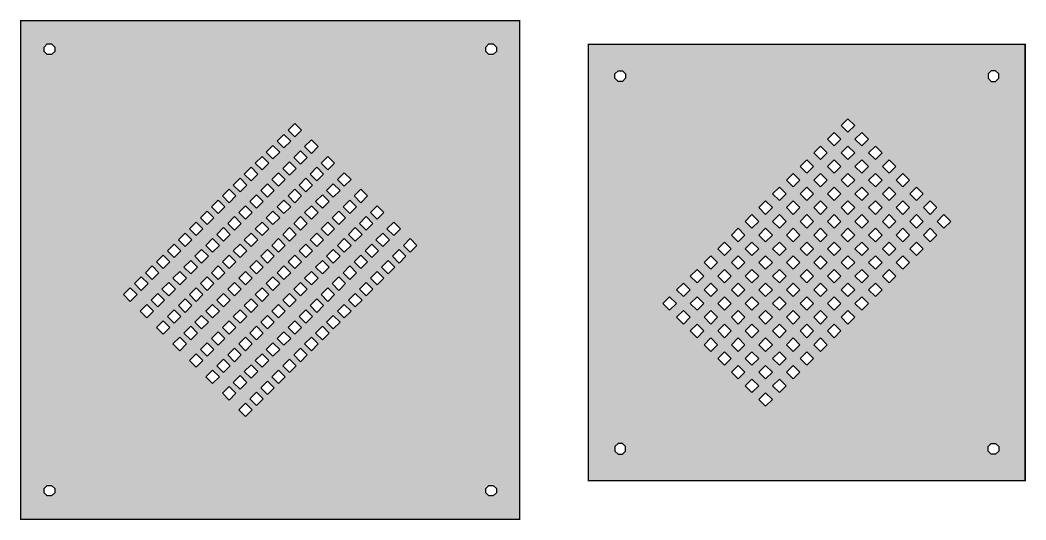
# Model space of a CAD drawing. Extents: x -11195 to 77029, y -42191 to 8336.
# Drawn here: x 33527 to 51672, y -689 to 8336 of the extents above; entities that cross this region are included whole.
import ezdxf

# ---------------------------------------------------------------- set-up
doc = ezdxf.new("R2010")
doc.units = 13
doc.header["$MEASUREMENT"] = 0
doc.layers.get('0').update_dxf_attribs({"color": 6})
for name, color, linetype in [('L14D0 Au', 2, 'Continuous'), ('L16D0 Col', 254, 'Continuous'), ('L20D0 Key', 8, 'Continuous')]:
    doc.layers.add(name, color=color, linetype=linetype)

# ---------------------------------------------------------------- blocks, each defined once
blk = doc.blocks.new('SMALLPOST')
at = {"layer": 'L20D0 Key'}
blk.add_lwpolyline([(-39.799, -96.083), (-96.083, -39.799), (-96.083, 39.799), (-39.799, 96.083), (39.799, 96.083), (96.083, 39.799), (96.083, -39.799), (39.799, -96.083)], close=True, dxfattribs=at)
blk = doc.blocks.new('128.200.L')
at = {"layer": 'L14D0 Au'}
h = blk.add_hatch(color=256, dxfattribs=at)
h.dxf.hatch_style = 1
h.paths.add_polyline_path([(10, 10), (10, 8990), (8990, 8990), (8990, 10)])
h.paths.add_polyline_path([(8591, 559), (8529, 621), (8441, 621), (8379, 559), (8379, 471), (8441, 409), (8529, 409), (8591, 471)], flags=16)
h.paths.add_polyline_path([(621, 559), (559, 621), (471, 621), (409, 559), (409, 471), (471, 409), (559, 409), (621, 471)], flags=16)
h.paths.add_polyline_path([(8591, 8529), (8529, 8591), (8441, 8591), (8379, 8529), (8379, 8441), (8441, 8379), (8529, 8379), (8591, 8441)], flags=16)
h.paths.add_polyline_path([(621, 8529), (559, 8591), (471, 8591), (409, 8529), (409, 8441), (471, 8379), (559, 8379), (621, 8441)], flags=16)
h.paths.add_polyline_path([(1976, 4190), (1840, 4055), (1976, 3919), (2111, 4055)], flags=16)
h.paths.add_polyline_path([(2174, 4388), (2038, 4253), (2174, 4117), (2309, 4253)], flags=16)
h.paths.add_polyline_path([(2372, 4586), (2236, 4451), (2372, 4315), (2507, 4451)], flags=16)
h.paths.add_polyline_path([(2570, 4784), (2434, 4648), (2570, 4513), (2705, 4648)], flags=16)
h.paths.add_polyline_path([(2768, 4982), (2632, 4846), (2768, 4711), (2903, 4846)], flags=16)
h.paths.add_polyline_path([(2966, 5180), (2830, 5044), (2966, 4909), (3101, 5044)], flags=16)
h.paths.add_polyline_path([(3164, 5378), (3028, 5242), (3164, 5107), (3299, 5242)], flags=16)
h.paths.add_polyline_path([(3362, 5576), (3226, 5440), (3362, 5305), (3497, 5440)], flags=16)
h.paths.add_polyline_path([(2273, 3893), (2137, 3758), (2273, 3622), (2408, 3758)], flags=16)
h.paths.add_polyline_path([(2471, 4091), (2335, 3956), (2471, 3820), (2606, 3956)], flags=16)
h.paths.add_polyline_path([(2669, 4289), (2533, 4154), (2669, 4018), (2804, 4154)], flags=16)
h.paths.add_polyline_path([(2867, 4487), (2731, 4352), (2867, 4216), (3002, 4352)], flags=16)
h.paths.add_polyline_path([(3065, 4685), (2929, 4549), (3065, 4414), (3200, 4549)], flags=16)
h.paths.add_polyline_path([(3263, 4883), (3127, 4747), (3263, 4612), (3398, 4747)], flags=16)
h.paths.add_polyline_path([(3461, 5081), (3325, 4945), (3461, 4810), (3596, 4945)], flags=16)
h.paths.add_polyline_path([(3659, 5279), (3523, 5143), (3659, 5008), (3794, 5143)], flags=16)
h.paths.add_polyline_path([(2570, 3596), (2434, 3461), (2570, 3325), (2705, 3461)], flags=16)
h.paths.add_polyline_path([(2768, 3794), (2632, 3659), (2768, 3523), (2903, 3659)], flags=16)
h.paths.add_polyline_path([(2966, 3992), (2830, 3857), (2966, 3721), (3101, 3857)], flags=16)
h.paths.add_polyline_path([(3164, 4190), (3028, 4055), (3164, 3919), (3299, 4055)], flags=16)
h.paths.add_polyline_path([(3362, 4388), (3226, 4253), (3362, 4117), (3497, 4253)], flags=16)
h.paths.add_polyline_path([(3560, 4586), (3424, 4451), (3560, 4315), (3695, 4451)], flags=16)
h.paths.add_polyline_path([(3758, 4784), (3622, 4648), (3758, 4513), (3893, 4648)], flags=16)
h.paths.add_polyline_path([(3956, 4982), (3820, 4846), (3956, 4711), (4091, 4846)], flags=16)
h.paths.add_polyline_path([(2867, 3299), (2731, 3164), (2867, 3028), (3002, 3164)], flags=16)
h.paths.add_polyline_path([(3065, 3497), (2929, 3362), (3065, 3226), (3200, 3362)], flags=16)
h.paths.add_polyline_path([(3263, 3695), (3127, 3560), (3263, 3424), (3398, 3560)], flags=16)
h.paths.add_polyline_path([(3461, 3893), (3325, 3758), (3461, 3622), (3596, 3758)], flags=16)
h.paths.add_polyline_path([(3659, 4091), (3523, 3956), (3659, 3820), (3794, 3956)], flags=16)
h.paths.add_polyline_path([(3857, 4289), (3721, 4154), (3857, 4018), (3992, 4154)], flags=16)
h.paths.add_polyline_path([(4055, 4487), (3919, 4352), (4055, 4216), (4190, 4352)], flags=16)
h.paths.add_polyline_path([(4253, 4685), (4117, 4549), (4253, 4414), (4388, 4549)], flags=16)
h.paths.add_polyline_path([(4055, 1840), (4190, 1976), (4055, 2111), (3919, 1976)], flags=16)
h.paths.add_polyline_path([(4253, 2038), (4388, 2174), (4253, 2309), (4117, 2174)], flags=16)
h.paths.add_polyline_path([(4451, 2236), (4586, 2372), (4451, 2507), (4315, 2372)], flags=16)
h.paths.add_polyline_path([(4648, 2434), (4784, 2570), (4648, 2705), (4513, 2570)], flags=16)
h.paths.add_polyline_path([(4846, 2632), (4982, 2768), (4846, 2903), (4711, 2768)], flags=16)
h.paths.add_polyline_path([(5044, 2830), (5180, 2966), (5044, 3101), (4909, 2966)], flags=16)
h.paths.add_polyline_path([(5242, 3028), (5378, 3164), (5242, 3299), (5107, 3164)], flags=16)
h.paths.add_polyline_path([(5440, 3226), (5576, 3362), (5440, 3497), (5305, 3362)], flags=16)
h.paths.add_polyline_path([(3758, 2137), (3893, 2273), (3758, 2408), (3622, 2273)], flags=16)
h.paths.add_polyline_path([(3956, 2335), (4091, 2471), (3956, 2606), (3820, 2471)], flags=16)
h.paths.add_polyline_path([(4154, 2533), (4289, 2669), (4154, 2804), (4018, 2669)], flags=16)
h.paths.add_polyline_path([(4352, 2731), (4487, 2867), (4352, 3002), (4216, 2867)], flags=16)
h.paths.add_polyline_path([(4549, 2929), (4685, 3065), (4549, 3200), (4414, 3065)], flags=16)
h.paths.add_polyline_path([(4747, 3127), (4883, 3263), (4747, 3398), (4612, 3263)], flags=16)
h.paths.add_polyline_path([(4945, 3325), (5081, 3461), (4945, 3596), (4810, 3461)], flags=16)
h.paths.add_polyline_path([(5143, 3523), (5279, 3659), (5143, 3794), (5008, 3659)], flags=16)
h.paths.add_polyline_path([(3461, 2434), (3596, 2570), (3461, 2705), (3325, 2570)], flags=16)
h.paths.add_polyline_path([(3659, 2632), (3794, 2768), (3659, 2903), (3523, 2768)], flags=16)
h.paths.add_polyline_path([(3857, 2830), (3992, 2966), (3857, 3101), (3721, 2966)], flags=16)
h.paths.add_polyline_path([(4055, 3028), (4190, 3164), (4055, 3299), (3919, 3164)], flags=16)
h.paths.add_polyline_path([(4253, 3226), (4388, 3362), (4253, 3497), (4117, 3362)], flags=16)
h.paths.add_polyline_path([(4451, 3424), (4586, 3560), (4451, 3695), (4315, 3560)], flags=16)
h.paths.add_polyline_path([(4648, 3622), (4784, 3758), (4648, 3893), (4513, 3758)], flags=16)
h.paths.add_polyline_path([(4846, 3820), (4982, 3956), (4846, 4091), (4711, 3956)], flags=16)
h.paths.add_polyline_path([(3164, 2731), (3299, 2867), (3164, 3002), (3028, 2867)], flags=16)
h.paths.add_polyline_path([(3362, 2929), (3497, 3065), (3362, 3200), (3226, 3065)], flags=16)
h.paths.add_polyline_path([(3560, 3127), (3695, 3263), (3560, 3398), (3424, 3263)], flags=16)
h.paths.add_polyline_path([(3758, 3325), (3893, 3461), (3758, 3596), (3622, 3461)], flags=16)
h.paths.add_polyline_path([(3956, 3523), (4091, 3659), (3956, 3794), (3820, 3659)], flags=16)
h.paths.add_polyline_path([(4154, 3721), (4289, 3857), (4154, 3992), (4018, 3857)], flags=16)
h.paths.add_polyline_path([(4352, 3919), (4487, 4055), (4352, 4190), (4216, 4055)], flags=16)
h.paths.add_polyline_path([(4549, 4117), (4685, 4253), (4549, 4388), (4414, 4253)], flags=16)
h.paths.add_polyline_path([(4945, 7160), (4810, 7024), (4945, 6889), (5081, 7024)], flags=16)
h.paths.add_polyline_path([(4747, 6962), (4612, 6826), (4747, 6691), (4883, 6826)], flags=16)
h.paths.add_polyline_path([(4549, 6764), (4414, 6628), (4549, 6493), (4685, 6628)], flags=16)
h.paths.add_polyline_path([(4352, 6566), (4216, 6430), (4352, 6295), (4487, 6430)], flags=16)
h.paths.add_polyline_path([(4154, 6368), (4018, 6232), (4154, 6097), (4289, 6232)], flags=16)
h.paths.add_polyline_path([(3956, 6170), (3820, 6034), (3956, 5899), (4091, 6034)], flags=16)
h.paths.add_polyline_path([(3758, 5972), (3622, 5836), (3758, 5701), (3893, 5836)], flags=16)
h.paths.add_polyline_path([(3560, 5774), (3424, 5638), (3560, 5503), (3695, 5638)], flags=16)
h.paths.add_polyline_path([(5242, 6863), (5107, 6727), (5242, 6592), (5378, 6727)], flags=16)
h.paths.add_polyline_path([(5044, 6665), (4909, 6529), (5044, 6394), (5180, 6529)], flags=16)
h.paths.add_polyline_path([(4846, 6467), (4711, 6331), (4846, 6196), (4982, 6331)], flags=16)
h.paths.add_polyline_path([(4648, 6269), (4513, 6133), (4648, 5998), (4784, 6133)], flags=16)
h.paths.add_polyline_path([(4451, 6071), (4315, 5935), (4451, 5800), (4586, 5935)], flags=16)
h.paths.add_polyline_path([(4253, 5873), (4117, 5737), (4253, 5602), (4388, 5737)], flags=16)
h.paths.add_polyline_path([(4055, 5675), (3919, 5539), (4055, 5404), (4190, 5539)], flags=16)
h.paths.add_polyline_path([(3857, 5477), (3721, 5341), (3857, 5206), (3992, 5341)], flags=16)
h.paths.add_polyline_path([(5539, 6566), (5404, 6430), (5539, 6295), (5675, 6430)], flags=16)
h.paths.add_polyline_path([(5341, 6368), (5206, 6232), (5341, 6097), (5477, 6232)], flags=16)
h.paths.add_polyline_path([(5143, 6170), (5008, 6034), (5143, 5899), (5279, 6034)], flags=16)
h.paths.add_polyline_path([(4945, 5972), (4810, 5836), (4945, 5701), (5081, 5836)], flags=16)
h.paths.add_polyline_path([(4747, 5774), (4612, 5638), (4747, 5503), (4883, 5638)], flags=16)
h.paths.add_polyline_path([(4549, 5576), (4414, 5440), (4549, 5305), (4685, 5440)], flags=16)
h.paths.add_polyline_path([(4352, 5378), (4216, 5242), (4352, 5107), (4487, 5242)], flags=16)
h.paths.add_polyline_path([(4154, 5180), (4018, 5044), (4154, 4909), (4289, 5044)], flags=16)
h.paths.add_polyline_path([(5836, 6269), (5701, 6133), (5836, 5998), (5972, 6133)], flags=16)
h.paths.add_polyline_path([(5638, 6071), (5503, 5935), (5638, 5800), (5774, 5935)], flags=16)
h.paths.add_polyline_path([(5440, 5873), (5305, 5737), (5440, 5602), (5576, 5737)], flags=16)
h.paths.add_polyline_path([(5242, 5675), (5107, 5539), (5242, 5404), (5378, 5539)], flags=16)
h.paths.add_polyline_path([(5044, 5477), (4909, 5341), (5044, 5206), (5180, 5341)], flags=16)
h.paths.add_polyline_path([(4846, 5279), (4711, 5143), (4846, 5008), (4982, 5143)], flags=16)
h.paths.add_polyline_path([(4648, 5081), (4513, 4945), (4648, 4810), (4784, 4945)], flags=16)
h.paths.add_polyline_path([(4451, 4883), (4315, 4747), (4451, 4612), (4586, 4747)], flags=16)
h.paths.add_polyline_path([(7024, 4810), (7160, 4945), (7024, 5081), (6889, 4945)], flags=16)
h.paths.add_polyline_path([(6826, 4612), (6962, 4747), (6826, 4883), (6691, 4747)], flags=16)
h.paths.add_polyline_path([(6628, 4414), (6764, 4549), (6628, 4685), (6493, 4549)], flags=16)
h.paths.add_polyline_path([(6430, 4216), (6566, 4352), (6430, 4487), (6295, 4352)], flags=16)
h.paths.add_polyline_path([(6232, 4018), (6368, 4154), (6232, 4289), (6097, 4154)], flags=16)
h.paths.add_polyline_path([(6034, 3820), (6170, 3956), (6034, 4091), (5899, 3956)], flags=16)
h.paths.add_polyline_path([(5836, 3622), (5972, 3758), (5836, 3893), (5701, 3758)], flags=16)
h.paths.add_polyline_path([(5638, 3424), (5774, 3560), (5638, 3695), (5503, 3560)], flags=16)
h.paths.add_polyline_path([(6727, 5107), (6863, 5242), (6727, 5378), (6592, 5242)], flags=16)
h.paths.add_polyline_path([(6529, 4909), (6665, 5044), (6529, 5180), (6394, 5044)], flags=16)
h.paths.add_polyline_path([(6331, 4711), (6467, 4846), (6331, 4982), (6196, 4846)], flags=16)
h.paths.add_polyline_path([(6133, 4513), (6269, 4648), (6133, 4784), (5998, 4648)], flags=16)
h.paths.add_polyline_path([(5935, 4315), (6071, 4451), (5935, 4586), (5800, 4451)], flags=16)
h.paths.add_polyline_path([(5737, 4117), (5873, 4253), (5737, 4388), (5602, 4253)], flags=16)
h.paths.add_polyline_path([(5539, 3919), (5675, 4055), (5539, 4190), (5404, 4055)], flags=16)
h.paths.add_polyline_path([(5341, 3721), (5477, 3857), (5341, 3992), (5206, 3857)], flags=16)
h.paths.add_polyline_path([(6430, 5404), (6566, 5539), (6430, 5675), (6295, 5539)], flags=16)
h.paths.add_polyline_path([(6232, 5206), (6368, 5341), (6232, 5477), (6097, 5341)], flags=16)
h.paths.add_polyline_path([(6034, 5008), (6170, 5143), (6034, 5279), (5899, 5143)], flags=16)
h.paths.add_polyline_path([(5836, 4810), (5972, 4945), (5836, 5081), (5701, 4945)], flags=16)
h.paths.add_polyline_path([(5638, 4612), (5774, 4747), (5638, 4883), (5503, 4747)], flags=16)
h.paths.add_polyline_path([(5440, 4414), (5576, 4549), (5440, 4685), (5305, 4549)], flags=16)
h.paths.add_polyline_path([(5242, 4216), (5378, 4352), (5242, 4487), (5107, 4352)], flags=16)
h.paths.add_polyline_path([(5044, 4018), (5180, 4154), (5044, 4289), (4909, 4154)], flags=16)
h.paths.add_polyline_path([(6133, 5701), (6269, 5836), (6133, 5972), (5998, 5836)], flags=16)
h.paths.add_polyline_path([(5935, 5503), (6071, 5638), (5935, 5774), (5800, 5638)], flags=16)
h.paths.add_polyline_path([(5737, 5305), (5873, 5440), (5737, 5576), (5602, 5440)], flags=16)
h.paths.add_polyline_path([(5539, 5107), (5675, 5242), (5539, 5378), (5404, 5242)], flags=16)
h.paths.add_polyline_path([(5341, 4909), (5477, 5044), (5341, 5180), (5206, 5044)], flags=16)
h.paths.add_polyline_path([(5143, 4711), (5279, 4846), (5143, 4982), (5008, 4846)], flags=16)
h.paths.add_polyline_path([(4945, 4513), (5081, 4648), (4945, 4784), (4810, 4648)], flags=16)
h.paths.add_polyline_path([(4747, 4315), (4883, 4451), (4747, 4586), (4612, 4451)], flags=16)
at = {"layer": 'L16D0 Col', "const_width": 25}
blk.add_lwpolyline([(9000, 0), (0, 0), (0, 9000), (9000, 9000)], close=True, dxfattribs=at)
at = {"layer": 'L16D0 Col'}
for points in [[(5067, 7024), (4945, 7146), (4824, 7024), (4945, 6903)], [(4869, 6826), (4747, 6948), (4626, 6826), (4747, 6705)], [(4671, 6628), (4549, 6750), (4428, 6628), (4549, 6507)], [(5364, 6727), (5242, 6849), (5121, 6727), (5242, 6606)], [(4473, 6430), (4352, 6552), (4230, 6430), (4352, 6309)], [(5166, 6529), (5044, 6651), (4923, 6529), (5044, 6408)], [(5661, 6430), (5539, 6552), (5418, 6430), (5539, 6309)], [(4275, 6232), (4154, 6354), (4032, 6232), (4154, 6111)], [(4968, 6331), (4846, 6453), (4725, 6331), (4846, 6210)], [(5463, 6232), (5341, 6354), (5220, 6232), (5341, 6111)], [(4770, 6133), (4648, 6255), (4527, 6133), (4648, 6012)], [(5958, 6133), (5836, 6255), (5715, 6133), (5836, 6012)], [(4077, 6034), (3956, 6156), (3834, 6034), (3956, 5913)], [(4572, 5935), (4451, 6057), (4329, 5935), (4451, 5814)], [(5265, 6034), (5143, 6156), (5022, 6034), (5143, 5913)], [(5760, 5935), (5638, 6057), (5517, 5935), (5638, 5814)], [(3879, 5836), (3758, 5958), (3636, 5836), (3758, 5715)], [(4374, 5737), (4253, 5859), (4131, 5737), (4253, 5616)], [(5067, 5836), (4945, 5958), (4824, 5836), (4945, 5715)], [(5562, 5737), (5440, 5859), (5319, 5737), (5440, 5616)], [(6012, 5836), (6133, 5715), (6255, 5836), (6133, 5958)], [(3681, 5638), (3560, 5760), (3438, 5638), (3560, 5517)], [(4176, 5539), (4055, 5661), (3933, 5539), (4055, 5418)], [(4869, 5638), (4747, 5760), (4626, 5638), (4747, 5517)], [(5364, 5539), (5242, 5661), (5121, 5539), (5242, 5418)], [(5814, 5638), (5935, 5517), (6057, 5638), (5935, 5760)], [(6309, 5539), (6430, 5418), (6552, 5539), (6430, 5661)], [(3483, 5440), (3362, 5562), (3240, 5440), (3362, 5319)], [(3978, 5341), (3857, 5463), (3735, 5341), (3857, 5220)], [(4671, 5440), (4549, 5562), (4428, 5440), (4549, 5319)], [(5166, 5341), (5044, 5463), (4923, 5341), (5044, 5220)], [(5616, 5440), (5737, 5319), (5859, 5440), (5737, 5562)], [(6111, 5341), (6232, 5220), (6354, 5341), (6232, 5463)], [(3285, 5242), (3164, 5364), (3042, 5242), (3164, 5121)], [(3780, 5143), (3659, 5265), (3537, 5143), (3659, 5022)], [(4473, 5242), (4352, 5364), (4230, 5242), (4352, 5121)], [(4968, 5143), (4846, 5265), (4725, 5143), (4846, 5022)], [(5418, 5242), (5539, 5121), (5661, 5242), (5539, 5364)], [(5913, 5143), (6034, 5022), (6156, 5143), (6034, 5265)], [(6606, 5242), (6727, 5121), (6849, 5242), (6727, 5364)], [(3087, 5044), (2966, 5166), (2844, 5044), (2966, 4923)], [(4275, 5044), (4154, 5166), (4032, 5044), (4154, 4923)], [(5220, 5044), (5341, 4923), (5463, 5044), (5341, 5166)], [(6408, 5044), (6529, 4923), (6651, 5044), (6529, 5166)], [(2889, 4846), (2768, 4968), (2646, 4846), (2768, 4725)], [(3582, 4945), (3461, 5067), (3339, 4945), (3461, 4824)], [(4077, 4846), (3956, 4968), (3834, 4846), (3956, 4725)], [(4770, 4945), (4648, 5067), (4527, 4945), (4648, 4824)], [(5022, 4846), (5143, 4725), (5265, 4846), (5143, 4968)], [(5715, 4945), (5836, 4824), (5958, 4945), (5836, 5067)], [(6210, 4846), (6331, 4725), (6453, 4846), (6331, 4968)], [(6903, 4945), (7024, 4824), (7146, 4945), (7024, 5067)], [(2691, 4648), (2570, 4770), (2448, 4648), (2570, 4527)], [(3384, 4747), (3263, 4869), (3141, 4747), (3263, 4626)], [(3879, 4648), (3758, 4770), (3636, 4648), (3758, 4527)], [(4572, 4747), (4451, 4869), (4329, 4747), (4451, 4626)], [(4824, 4648), (4945, 4527), (5067, 4648), (4945, 4770)], [(5517, 4747), (5638, 4626), (5760, 4747), (5638, 4869)], [(6012, 4648), (6133, 4527), (6255, 4648), (6133, 4770)], [(6705, 4747), (6826, 4626), (6948, 4747), (6826, 4869)], [(2493, 4451), (2372, 4572), (2250, 4451), (2372, 4329)], [(3186, 4549), (3065, 4671), (2943, 4549), (3065, 4428)], [(3681, 4451), (3560, 4572), (3438, 4451), (3560, 4329)], [(4374, 4549), (4253, 4671), (4131, 4549), (4253, 4428)], [(4626, 4451), (4747, 4329), (4869, 4451), (4747, 4572)], [(5319, 4549), (5440, 4428), (5562, 4549), (5440, 4671)], [(5814, 4451), (5935, 4329), (6057, 4451), (5935, 4572)], [(6507, 4549), (6628, 4428), (6750, 4549), (6628, 4671)], [(2295, 4253), (2174, 4374), (2052, 4253), (2174, 4131)], [(2988, 4352), (2867, 4473), (2745, 4352), (2867, 4230)], [(3483, 4253), (3362, 4374), (3240, 4253), (3362, 4131)], [(4176, 4352), (4055, 4473), (3933, 4352), (4055, 4230)], [(4428, 4253), (4549, 4131), (4671, 4253), (4549, 4374)], [(5121, 4352), (5242, 4230), (5364, 4352), (5242, 4473)], [(5616, 4253), (5737, 4131), (5859, 4253), (5737, 4374)], [(6309, 4352), (6430, 4230), (6552, 4352), (6430, 4473)], [(2097, 4055), (1976, 4176), (1854, 4055), (1976, 3933)], [(2790, 4154), (2669, 4275), (2547, 4154), (2669, 4032)], [(3285, 4055), (3164, 4176), (3042, 4055), (3164, 3933)], [(3978, 4154), (3857, 4275), (3735, 4154), (3857, 4032)], [(4230, 4055), (4352, 3933), (4473, 4055), (4352, 4176)], [(4923, 4154), (5044, 4032), (5166, 4154), (5044, 4275)], [(5418, 4055), (5539, 3933), (5661, 4055), (5539, 4176)], [(6111, 4154), (6232, 4032), (6354, 4154), (6232, 4275)], [(2592, 3956), (2471, 4077), (2349, 3956), (2471, 3834)], [(3780, 3956), (3659, 4077), (3537, 3956), (3659, 3834)], [(4725, 3956), (4846, 3834), (4968, 3956), (4846, 4077)], [(5913, 3956), (6034, 3834), (6156, 3956), (6034, 4077)], [(2394, 3758), (2273, 3879), (2151, 3758), (2273, 3636)], [(3087, 3857), (2966, 3978), (2844, 3857), (2966, 3735)], [(3582, 3758), (3461, 3879), (3339, 3758), (3461, 3636)], [(4032, 3857), (4154, 3735), (4275, 3857), (4154, 3978)], [(4527, 3758), (4648, 3636), (4770, 3758), (4648, 3879)], [(5220, 3857), (5341, 3735), (5463, 3857), (5341, 3978)], [(5715, 3758), (5836, 3636), (5958, 3758), (5836, 3879)], [(2889, 3659), (2768, 3780), (2646, 3659), (2768, 3537)], [(3384, 3560), (3263, 3681), (3141, 3560), (3263, 3438)], [(3834, 3659), (3956, 3537), (4077, 3659), (3956, 3780)], [(4329, 3560), (4451, 3438), (4572, 3560), (4451, 3681)], [(5022, 3659), (5143, 3537), (5265, 3659), (5143, 3780)], [(5517, 3560), (5638, 3438), (5760, 3560), (5638, 3681)], [(2691, 3461), (2570, 3582), (2448, 3461), (2570, 3339)], [(3186, 3362), (3065, 3483), (2943, 3362), (3065, 3240)], [(3636, 3461), (3758, 3339), (3879, 3461), (3758, 3582)], [(4131, 3362), (4253, 3240), (4374, 3362), (4253, 3483)], [(4824, 3461), (4945, 3339), (5067, 3461), (4945, 3582)], [(5319, 3362), (5440, 3240), (5562, 3362), (5440, 3483)], [(2988, 3164), (2867, 3285), (2745, 3164), (2867, 3042)], [(3438, 3263), (3560, 3141), (3681, 3263), (3560, 3384)], [(3933, 3164), (4055, 3042), (4176, 3164), (4055, 3285)], [(4626, 3263), (4747, 3141), (4869, 3263), (4747, 3384)], [(5121, 3164), (5242, 3042), (5364, 3164), (5242, 3285)], [(3240, 3065), (3362, 2943), (3483, 3065), (3362, 3186)], [(3735, 2966), (3857, 2844), (3978, 2966), (3857, 3087)], [(4428, 3065), (4549, 2943), (4671, 3065), (4549, 3186)], [(4923, 2966), (5044, 2844), (5166, 2966), (5044, 3087)], [(3042, 2867), (3164, 2745), (3285, 2867), (3164, 2988)], [(4230, 2867), (4352, 2745), (4473, 2867), (4352, 2988)], [(3537, 2768), (3659, 2646), (3780, 2768), (3659, 2889)], [(4032, 2669), (4154, 2547), (4275, 2669), (4154, 2790)], [(4725, 2768), (4846, 2646), (4968, 2768), (4846, 2889)], [(3339, 2570), (3461, 2448), (3582, 2570), (3461, 2691)], [(3834, 2471), (3956, 2349), (4077, 2471), (3956, 2592)], [(4527, 2570), (4648, 2448), (4770, 2570), (4648, 2691)], [(3636, 2273), (3758, 2151), (3879, 2273), (3758, 2394)], [(4329, 2372), (4451, 2250), (4572, 2372), (4451, 2493)], [(4131, 2174), (4253, 2052), (4374, 2174), (4253, 2295)], [(3933, 1976), (4055, 1854), (4176, 1976), (4055, 2097)]]:
    blk.add_lwpolyline(points, close=True, dxfattribs=at)
at = {"xscale": -1, "yscale": -1, "rotation": 315.0000000000002}
for p in [(515, 8485), (8485, 8485), (515, 515), (8485, 515)]:
    blk.add_blockref('SMALLPOST', p, dxfattribs=at)
blk = doc.blocks.new('112.208.L')
at = {"layer": 'L14D0 Au'}
h = blk.add_hatch(color=256, dxfattribs=at)
h.dxf.hatch_style = 1
h.paths.add_polyline_path([(7262, 7412), (7350, 7412), (7412, 7350), (7412, 7262), (7350, 7200), (7262, 7200), (7200, 7262), (7200, 7350)], flags=16)
h.paths.add_polyline_path([(618, 468), (530, 468), (468, 530), (468, 618), (530, 680), (618, 680), (680, 618), (680, 530)], flags=16)
h.paths.add_polyline_path([(7262, 468), (7350, 468), (7412, 530), (7412, 618), (7350, 680), (7262, 680), (7200, 618), (7200, 530)], flags=16)
h.paths.add_polyline_path([(618, 7412), (530, 7412), (468, 7350), (468, 7262), (530, 7200), (618, 7200), (680, 7262), (680, 7350)], flags=16)
h.paths.add_polyline_path([(7870, 7870), (7870, 10), (10, 10), (10, 7870)])
h.paths.add_polyline_path([(6551, 4682), (6415, 4818), (6279, 4682), (6415, 4547)], flags=16)
h.paths.add_polyline_path([(6303, 4435), (6167, 4571), (6032, 4435), (6167, 4299)], flags=16)
h.paths.add_polyline_path([(6056, 4187), (5920, 4323), (5784, 4187), (5920, 4052)], flags=16)
h.paths.add_polyline_path([(5808, 3940), (5672, 4076), (5537, 3940), (5672, 3804)], flags=16)
h.paths.add_polyline_path([(5561, 3693), (5425, 3828), (5289, 3693), (5425, 3557)], flags=16)
h.paths.add_polyline_path([(5313, 3445), (5177, 3581), (5042, 3445), (5177, 3309)], flags=16)
h.paths.add_polyline_path([(5066, 3198), (4930, 3333), (4794, 3198), (4930, 3062)], flags=16)
h.paths.add_polyline_path([(4818, 2950), (4682, 3086), (4547, 2950), (4682, 2814)], flags=16)
h.paths.add_polyline_path([(4571, 2703), (4435, 2838), (4299, 2703), (4435, 2567)], flags=16)
h.paths.add_polyline_path([(4323, 2455), (4187, 2591), (4052, 2455), (4187, 2319)], flags=16)
h.paths.add_polyline_path([(4076, 2208), (3940, 2343), (3804, 2208), (3940, 2072)], flags=16)
h.paths.add_polyline_path([(3828, 1960), (3693, 2096), (3557, 1960), (3693, 1824)], flags=16)
h.paths.add_polyline_path([(3581, 1713), (3445, 1848), (3309, 1713), (3445, 1577)], flags=16)
h.paths.add_polyline_path([(3333, 1465), (3198, 1601), (3062, 1465), (3198, 1329)], flags=16)
h.paths.add_polyline_path([(6303, 4930), (6167, 5066), (6032, 4930), (6167, 4794)], flags=16)
h.paths.add_polyline_path([(6056, 4682), (5920, 4818), (5784, 4682), (5920, 4547)], flags=16)
h.paths.add_polyline_path([(5808, 4435), (5672, 4571), (5537, 4435), (5672, 4299)], flags=16)
h.paths.add_polyline_path([(5561, 4187), (5425, 4323), (5289, 4187), (5425, 4052)], flags=16)
h.paths.add_polyline_path([(5313, 3940), (5177, 4076), (5042, 3940), (5177, 3804)], flags=16)
h.paths.add_polyline_path([(5066, 3693), (4930, 3828), (4794, 3693), (4930, 3557)], flags=16)
h.paths.add_polyline_path([(4818, 3445), (4682, 3581), (4547, 3445), (4682, 3309)], flags=16)
h.paths.add_polyline_path([(4571, 3198), (4435, 3333), (4299, 3198), (4435, 3062)], flags=16)
h.paths.add_polyline_path([(4323, 2950), (4187, 3086), (4052, 2950), (4187, 2814)], flags=16)
h.paths.add_polyline_path([(4076, 2703), (3940, 2838), (3804, 2703), (3940, 2567)], flags=16)
h.paths.add_polyline_path([(3828, 2455), (3693, 2591), (3557, 2455), (3693, 2319)], flags=16)
h.paths.add_polyline_path([(3581, 2208), (3445, 2343), (3309, 2208), (3445, 2072)], flags=16)
h.paths.add_polyline_path([(3333, 1960), (3198, 2096), (3062, 1960), (3198, 1824)], flags=16)
h.paths.add_polyline_path([(3086, 1713), (2950, 1848), (2814, 1713), (2950, 1577)], flags=16)
h.paths.add_polyline_path([(6056, 5177), (5920, 5313), (5784, 5177), (5920, 5042)], flags=16)
h.paths.add_polyline_path([(5808, 4930), (5672, 5066), (5537, 4930), (5672, 4794)], flags=16)
h.paths.add_polyline_path([(5561, 4682), (5425, 4818), (5289, 4682), (5425, 4547)], flags=16)
h.paths.add_polyline_path([(5313, 4435), (5177, 4571), (5042, 4435), (5177, 4299)], flags=16)
h.paths.add_polyline_path([(5066, 4187), (4930, 4323), (4794, 4187), (4930, 4052)], flags=16)
h.paths.add_polyline_path([(4818, 3940), (4682, 4076), (4547, 3940), (4682, 3804)], flags=16)
h.paths.add_polyline_path([(4571, 3693), (4435, 3828), (4299, 3693), (4435, 3557)], flags=16)
h.paths.add_polyline_path([(4323, 3445), (4187, 3581), (4052, 3445), (4187, 3309)], flags=16)
h.paths.add_polyline_path([(4076, 3198), (3940, 3333), (3804, 3198), (3940, 3062)], flags=16)
h.paths.add_polyline_path([(3828, 2950), (3693, 3086), (3557, 2950), (3693, 2814)], flags=16)
h.paths.add_polyline_path([(3581, 2703), (3445, 2838), (3309, 2703), (3445, 2567)], flags=16)
h.paths.add_polyline_path([(3333, 2455), (3198, 2591), (3062, 2455), (3198, 2319)], flags=16)
h.paths.add_polyline_path([(3086, 2208), (2950, 2343), (2814, 2208), (2950, 2072)], flags=16)
h.paths.add_polyline_path([(2838, 1960), (2703, 2096), (2567, 1960), (2703, 1824)], flags=16)
h.paths.add_polyline_path([(5808, 5425), (5672, 5561), (5537, 5425), (5672, 5289)], flags=16)
h.paths.add_polyline_path([(5561, 5177), (5425, 5313), (5289, 5177), (5425, 5042)], flags=16)
h.paths.add_polyline_path([(5313, 4930), (5177, 5066), (5042, 4930), (5177, 4794)], flags=16)
h.paths.add_polyline_path([(5066, 4682), (4930, 4818), (4794, 4682), (4930, 4547)], flags=16)
h.paths.add_polyline_path([(4818, 4435), (4682, 4571), (4547, 4435), (4682, 4299)], flags=16)
h.paths.add_polyline_path([(4571, 4187), (4435, 4323), (4299, 4187), (4435, 4052)], flags=16)
h.paths.add_polyline_path([(4323, 3940), (4187, 4076), (4052, 3940), (4187, 3804)], flags=16)
h.paths.add_polyline_path([(4076, 3693), (3940, 3828), (3804, 3693), (3940, 3557)], flags=16)
h.paths.add_polyline_path([(3828, 3445), (3693, 3581), (3557, 3445), (3693, 3309)], flags=16)
h.paths.add_polyline_path([(3581, 3198), (3445, 3333), (3309, 3198), (3445, 3062)], flags=16)
h.paths.add_polyline_path([(3333, 2950), (3198, 3086), (3062, 2950), (3198, 2814)], flags=16)
h.paths.add_polyline_path([(3086, 2703), (2950, 2838), (2814, 2703), (2950, 2567)], flags=16)
h.paths.add_polyline_path([(2838, 2455), (2703, 2591), (2567, 2455), (2703, 2319)], flags=16)
h.paths.add_polyline_path([(2591, 2208), (2455, 2343), (2319, 2208), (2455, 2072)], flags=16)
h.paths.add_polyline_path([(5561, 5672), (5425, 5808), (5289, 5672), (5425, 5537)], flags=16)
h.paths.add_polyline_path([(5313, 5425), (5177, 5561), (5042, 5425), (5177, 5289)], flags=16)
h.paths.add_polyline_path([(5066, 5177), (4930, 5313), (4794, 5177), (4930, 5042)], flags=16)
h.paths.add_polyline_path([(4818, 4930), (4682, 5066), (4547, 4930), (4682, 4794)], flags=16)
h.paths.add_polyline_path([(4571, 4682), (4435, 4818), (4299, 4682), (4435, 4547)], flags=16)
h.paths.add_polyline_path([(4323, 4435), (4187, 4571), (4052, 4435), (4187, 4299)], flags=16)
h.paths.add_polyline_path([(4076, 4187), (3940, 4323), (3804, 4187), (3940, 4052)], flags=16)
h.paths.add_polyline_path([(3828, 3940), (3693, 4076), (3557, 3940), (3693, 3804)], flags=16)
h.paths.add_polyline_path([(3581, 3693), (3445, 3828), (3309, 3693), (3445, 3557)], flags=16)
h.paths.add_polyline_path([(3333, 3445), (3198, 3581), (3062, 3445), (3198, 3309)], flags=16)
h.paths.add_polyline_path([(3086, 3198), (2950, 3333), (2814, 3198), (2950, 3062)], flags=16)
h.paths.add_polyline_path([(2838, 2950), (2703, 3086), (2567, 2950), (2703, 2814)], flags=16)
h.paths.add_polyline_path([(2591, 2703), (2455, 2838), (2319, 2703), (2455, 2567)], flags=16)
h.paths.add_polyline_path([(2343, 2455), (2208, 2591), (2072, 2455), (2208, 2319)], flags=16)
h.paths.add_polyline_path([(5313, 5920), (5177, 6056), (5042, 5920), (5177, 5784)], flags=16)
h.paths.add_polyline_path([(5066, 5672), (4930, 5808), (4794, 5672), (4930, 5537)], flags=16)
h.paths.add_polyline_path([(4818, 5425), (4682, 5561), (4547, 5425), (4682, 5289)], flags=16)
h.paths.add_polyline_path([(4571, 5177), (4435, 5313), (4299, 5177), (4435, 5042)], flags=16)
h.paths.add_polyline_path([(4323, 4930), (4187, 5066), (4052, 4930), (4187, 4794)], flags=16)
h.paths.add_polyline_path([(4076, 4682), (3940, 4818), (3804, 4682), (3940, 4547)], flags=16)
h.paths.add_polyline_path([(3828, 4435), (3693, 4571), (3557, 4435), (3693, 4299)], flags=16)
h.paths.add_polyline_path([(3581, 4187), (3445, 4323), (3309, 4187), (3445, 4052)], flags=16)
h.paths.add_polyline_path([(3333, 3940), (3198, 4076), (3062, 3940), (3198, 3804)], flags=16)
h.paths.add_polyline_path([(3086, 3693), (2950, 3828), (2814, 3693), (2950, 3557)], flags=16)
h.paths.add_polyline_path([(2838, 3445), (2703, 3581), (2567, 3445), (2703, 3309)], flags=16)
h.paths.add_polyline_path([(2591, 3198), (2455, 3333), (2319, 3198), (2455, 3062)], flags=16)
h.paths.add_polyline_path([(2343, 2950), (2208, 3086), (2072, 2950), (2208, 2814)], flags=16)
h.paths.add_polyline_path([(2096, 2703), (1960, 2838), (1824, 2703), (1960, 2567)], flags=16)
h.paths.add_polyline_path([(5066, 6167), (4930, 6303), (4794, 6167), (4930, 6032)], flags=16)
h.paths.add_polyline_path([(4818, 5920), (4682, 6056), (4547, 5920), (4682, 5784)], flags=16)
h.paths.add_polyline_path([(4571, 5672), (4435, 5808), (4299, 5672), (4435, 5537)], flags=16)
h.paths.add_polyline_path([(4323, 5425), (4187, 5561), (4052, 5425), (4187, 5289)], flags=16)
h.paths.add_polyline_path([(4076, 5177), (3940, 5313), (3804, 5177), (3940, 5042)], flags=16)
h.paths.add_polyline_path([(3828, 4930), (3693, 5066), (3557, 4930), (3693, 4794)], flags=16)
h.paths.add_polyline_path([(3581, 4682), (3445, 4818), (3309, 4682), (3445, 4547)], flags=16)
h.paths.add_polyline_path([(3333, 4435), (3198, 4571), (3062, 4435), (3198, 4299)], flags=16)
h.paths.add_polyline_path([(3086, 4187), (2950, 4323), (2814, 4187), (2950, 4052)], flags=16)
h.paths.add_polyline_path([(2838, 3940), (2703, 4076), (2567, 3940), (2703, 3804)], flags=16)
h.paths.add_polyline_path([(2591, 3693), (2455, 3828), (2319, 3693), (2455, 3557)], flags=16)
h.paths.add_polyline_path([(2343, 3445), (2208, 3581), (2072, 3445), (2208, 3309)], flags=16)
h.paths.add_polyline_path([(2096, 3198), (1960, 3333), (1824, 3198), (1960, 3062)], flags=16)
h.paths.add_polyline_path([(1848, 2950), (1713, 3086), (1577, 2950), (1713, 2814)], flags=16)
h.paths.add_polyline_path([(4818, 6415), (4682, 6551), (4547, 6415), (4682, 6279)], flags=16)
h.paths.add_polyline_path([(4571, 6167), (4435, 6303), (4299, 6167), (4435, 6032)], flags=16)
h.paths.add_polyline_path([(4323, 5920), (4187, 6056), (4052, 5920), (4187, 5784)], flags=16)
h.paths.add_polyline_path([(4076, 5672), (3940, 5808), (3804, 5672), (3940, 5537)], flags=16)
h.paths.add_polyline_path([(3828, 5425), (3693, 5561), (3557, 5425), (3693, 5289)], flags=16)
h.paths.add_polyline_path([(3581, 5177), (3445, 5313), (3309, 5177), (3445, 5042)], flags=16)
h.paths.add_polyline_path([(3333, 4930), (3198, 5066), (3062, 4930), (3198, 4794)], flags=16)
h.paths.add_polyline_path([(3086, 4682), (2950, 4818), (2814, 4682), (2950, 4547)], flags=16)
h.paths.add_polyline_path([(2838, 4435), (2703, 4571), (2567, 4435), (2703, 4299)], flags=16)
h.paths.add_polyline_path([(2591, 4187), (2455, 4323), (2319, 4187), (2455, 4052)], flags=16)
h.paths.add_polyline_path([(2343, 3940), (2208, 4076), (2072, 3940), (2208, 3804)], flags=16)
h.paths.add_polyline_path([(2096, 3693), (1960, 3828), (1824, 3693), (1960, 3557)], flags=16)
h.paths.add_polyline_path([(1848, 3445), (1713, 3581), (1577, 3445), (1713, 3309)], flags=16)
h.paths.add_polyline_path([(1601, 3198), (1465, 3333), (1329, 3198), (1465, 3062)], flags=16)
at = {"layer": 'L16D0 Col', "const_width": 25}
blk.add_lwpolyline([(0, 7880), (7880, 7880), (7880, 0), (0, 0)], close=True, dxfattribs=at)
at = {"layer": 'L16D0 Col'}
for points in [[(4682, 6293), (4804, 6415), (4682, 6536), (4561, 6415)], [(4435, 6046), (4557, 6167), (4435, 6289), (4313, 6167)], [(4930, 6046), (5052, 6167), (4930, 6289), (4808, 6167)], [(4187, 5798), (4309, 5920), (4187, 6042), (4066, 5920)], [(4682, 5798), (4804, 5920), (4682, 6042), (4561, 5920)], [(5177, 5798), (5299, 5920), (5177, 6042), (5056, 5920)], [(3940, 5551), (4062, 5672), (3940, 5794), (3818, 5672)], [(4435, 5551), (4557, 5672), (4435, 5794), (4313, 5672)], [(4930, 5551), (5052, 5672), (4930, 5794), (4808, 5672)], [(5425, 5551), (5547, 5672), (5425, 5794), (5303, 5672)], [(3693, 5303), (3814, 5425), (3693, 5547), (3571, 5425)], [(4187, 5303), (4309, 5425), (4187, 5547), (4066, 5425)], [(4682, 5303), (4804, 5425), (4682, 5547), (4561, 5425)], [(5177, 5303), (5299, 5425), (5177, 5547), (5056, 5425)], [(5672, 5303), (5794, 5425), (5672, 5547), (5551, 5425)], [(3445, 5056), (3567, 5177), (3445, 5299), (3323, 5177)], [(3940, 5056), (4062, 5177), (3940, 5299), (3818, 5177)], [(4435, 5056), (4557, 5177), (4435, 5299), (4313, 5177)], [(4930, 5056), (5052, 5177), (4930, 5299), (4808, 5177)], [(5425, 5056), (5547, 5177), (5425, 5299), (5303, 5177)], [(5920, 5056), (6042, 5177), (5920, 5299), (5798, 5177)], [(3198, 4808), (3319, 4930), (3198, 5052), (3076, 4930)], [(3693, 4808), (3814, 4930), (3693, 5052), (3571, 4930)], [(4187, 4808), (4309, 4930), (4187, 5052), (4066, 4930)], [(4682, 4808), (4804, 4930), (4682, 5052), (4561, 4930)], [(5177, 4808), (5299, 4930), (5177, 5052), (5056, 4930)], [(5672, 4808), (5794, 4930), (5672, 5052), (5551, 4930)], [(6167, 4808), (6289, 4930), (6167, 5052), (6046, 4930)], [(2950, 4561), (3072, 4682), (2950, 4804), (2828, 4682)], [(3445, 4561), (3567, 4682), (3445, 4804), (3323, 4682)], [(3940, 4561), (4062, 4682), (3940, 4804), (3818, 4682)], [(4435, 4561), (4557, 4682), (4435, 4804), (4313, 4682)], [(4930, 4561), (5052, 4682), (4930, 4804), (4808, 4682)], [(5425, 4561), (5547, 4682), (5425, 4804), (5303, 4682)], [(5920, 4561), (6042, 4682), (5920, 4804), (5798, 4682)], [(6415, 4561), (6536, 4682), (6415, 4804), (6293, 4682)], [(2703, 4313), (2824, 4435), (2703, 4557), (2581, 4435)], [(3198, 4313), (3319, 4435), (3198, 4557), (3076, 4435)], [(3693, 4313), (3814, 4435), (3693, 4557), (3571, 4435)], [(4187, 4313), (4309, 4435), (4187, 4557), (4066, 4435)], [(4682, 4313), (4804, 4435), (4682, 4557), (4561, 4435)], [(5177, 4313), (5299, 4435), (5177, 4557), (5056, 4435)], [(5672, 4313), (5794, 4435), (5672, 4557), (5551, 4435)], [(6167, 4313), (6289, 4435), (6167, 4557), (6046, 4435)], [(2455, 4066), (2577, 4187), (2455, 4309), (2333, 4187)], [(2950, 4066), (3072, 4187), (2950, 4309), (2828, 4187)], [(3445, 4066), (3567, 4187), (3445, 4309), (3323, 4187)], [(3940, 4066), (4062, 4187), (3940, 4309), (3818, 4187)], [(4435, 4066), (4557, 4187), (4435, 4309), (4313, 4187)], [(4930, 4066), (5052, 4187), (4930, 4309), (4808, 4187)], [(5425, 4066), (5547, 4187), (5425, 4309), (5303, 4187)], [(5920, 4066), (6042, 4187), (5920, 4309), (5798, 4187)], [(2208, 3818), (2329, 3940), (2208, 4062), (2086, 3940)], [(2703, 3818), (2824, 3940), (2703, 4062), (2581, 3940)], [(3198, 3818), (3319, 3940), (3198, 4062), (3076, 3940)], [(3693, 3818), (3814, 3940), (3693, 4062), (3571, 3940)], [(4187, 3818), (4309, 3940), (4187, 4062), (4066, 3940)], [(4682, 3818), (4804, 3940), (4682, 4062), (4561, 3940)], [(5177, 3818), (5299, 3940), (5177, 4062), (5056, 3940)], [(5672, 3818), (5794, 3940), (5672, 4062), (5551, 3940)], [(1960, 3571), (2082, 3693), (1960, 3814), (1838, 3693)], [(2455, 3571), (2577, 3693), (2455, 3814), (2333, 3693)], [(2950, 3571), (3072, 3693), (2950, 3814), (2828, 3693)], [(3445, 3571), (3567, 3693), (3445, 3814), (3323, 3693)], [(3940, 3571), (4062, 3693), (3940, 3814), (3818, 3693)], [(4435, 3571), (4557, 3693), (4435, 3814), (4313, 3693)], [(4930, 3571), (5052, 3693), (4930, 3814), (4808, 3693)], [(5425, 3571), (5547, 3693), (5425, 3814), (5303, 3693)], [(1713, 3323), (1834, 3445), (1713, 3567), (1591, 3445)], [(2208, 3323), (2329, 3445), (2208, 3567), (2086, 3445)], [(2703, 3323), (2824, 3445), (2703, 3567), (2581, 3445)], [(3198, 3323), (3319, 3445), (3198, 3567), (3076, 3445)], [(3693, 3323), (3814, 3445), (3693, 3567), (3571, 3445)], [(4187, 3323), (4309, 3445), (4187, 3567), (4066, 3445)], [(4682, 3323), (4804, 3445), (4682, 3567), (4561, 3445)], [(5177, 3323), (5299, 3445), (5177, 3567), (5056, 3445)], [(1465, 3076), (1587, 3198), (1465, 3319), (1344, 3198)], [(1960, 3076), (2082, 3198), (1960, 3319), (1838, 3198)], [(2455, 3076), (2577, 3198), (2455, 3319), (2333, 3198)], [(2950, 3076), (3072, 3198), (2950, 3319), (2828, 3198)], [(3445, 3076), (3567, 3198), (3445, 3319), (3323, 3198)], [(3940, 3076), (4062, 3198), (3940, 3319), (3818, 3198)], [(4435, 3076), (4557, 3198), (4435, 3319), (4313, 3198)], [(4930, 3076), (5052, 3198), (4930, 3319), (4808, 3198)], [(1713, 2828), (1834, 2950), (1713, 3072), (1591, 2950)], [(2208, 2828), (2329, 2950), (2208, 3072), (2086, 2950)], [(2703, 2828), (2824, 2950), (2703, 3072), (2581, 2950)], [(3198, 2828), (3319, 2950), (3198, 3072), (3076, 2950)], [(3693, 2828), (3814, 2950), (3693, 3072), (3571, 2950)], [(4187, 2828), (4309, 2950), (4187, 3072), (4066, 2950)], [(4682, 2828), (4804, 2950), (4682, 3072), (4561, 2950)], [(1960, 2581), (2082, 2703), (1960, 2824), (1838, 2703)], [(2455, 2581), (2577, 2703), (2455, 2824), (2333, 2703)], [(2950, 2581), (3072, 2703), (2950, 2824), (2828, 2703)], [(3445, 2581), (3567, 2703), (3445, 2824), (3323, 2703)], [(3940, 2581), (4062, 2703), (3940, 2824), (3818, 2703)], [(4435, 2581), (4557, 2703), (4435, 2824), (4313, 2703)], [(2208, 2333), (2329, 2455), (2208, 2577), (2086, 2455)], [(2703, 2333), (2824, 2455), (2703, 2577), (2581, 2455)], [(3198, 2333), (3319, 2455), (3198, 2577), (3076, 2455)], [(3693, 2333), (3814, 2455), (3693, 2577), (3571, 2455)], [(4187, 2333), (4309, 2455), (4187, 2577), (4066, 2455)], [(2455, 2086), (2577, 2208), (2455, 2329), (2333, 2208)], [(2950, 2086), (3072, 2208), (2950, 2329), (2828, 2208)], [(3445, 2086), (3567, 2208), (3445, 2329), (3323, 2208)], [(3940, 2086), (4062, 2208), (3940, 2329), (3818, 2208)], [(2703, 1838), (2824, 1960), (2703, 2082), (2581, 1960)], [(3198, 1838), (3319, 1960), (3198, 2082), (3076, 1960)], [(3693, 1838), (3814, 1960), (3693, 2082), (3571, 1960)], [(2950, 1591), (3072, 1713), (2950, 1834), (2828, 1713)], [(3445, 1591), (3567, 1713), (3445, 1834), (3323, 1713)], [(3198, 1344), (3319, 1465), (3198, 1587), (3076, 1465)]]:
    blk.add_lwpolyline(points, close=True, dxfattribs=at)
at = {"rotation": 180}
blk.add_blockref('SMALLPOST', (574, 7306), dxfattribs=at)
at = {"xscale": -1, "rotation": 180}
blk.add_blockref('SMALLPOST', (7306, 7306), dxfattribs=at)
at = {"xscale": -1}
blk.add_blockref('SMALLPOST', (574, 574), dxfattribs=at)
blk.add_blockref('SMALLPOST', (7306, 574))

msp = doc.modelspace()

# ---------------------------------------------------------------- block references
at = {"layer": 'L14D0 Au'}
for name, p in [('128.200.L', (33539, -676)), ('112.208.L', (43779, 20))]:
    msp.add_blockref(name, p, dxfattribs=at)

doc.saveas('drawing.dxf')
